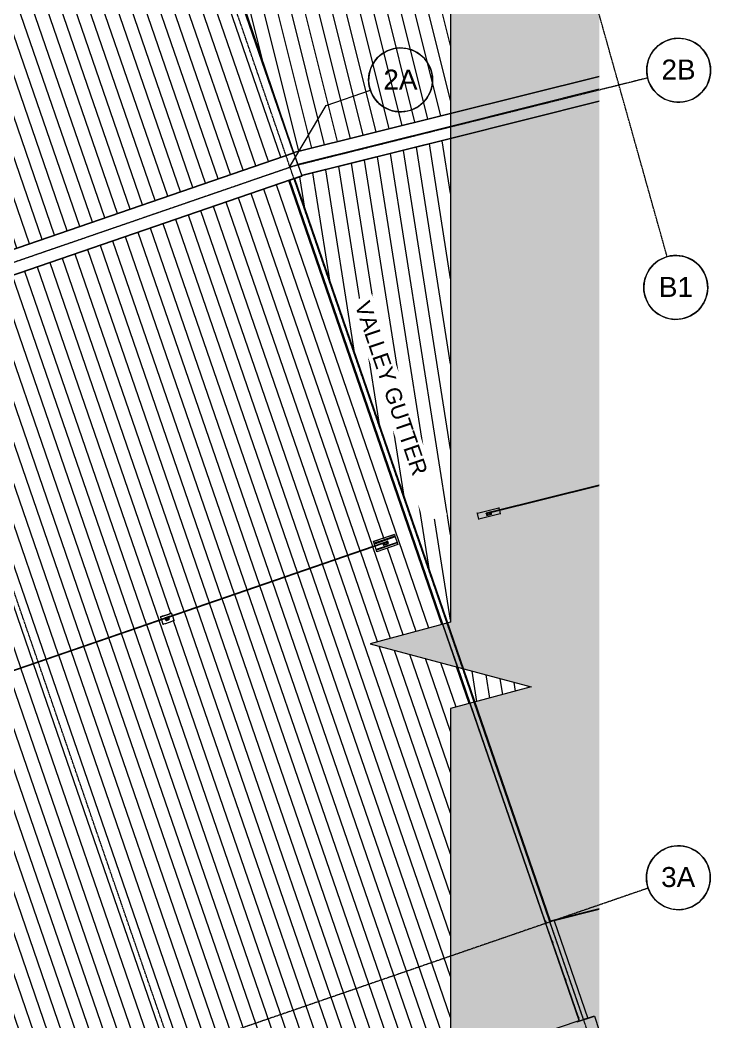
# Model space of a CAD drawing. Header units: millimetres. Extents: x -2478825 to -2336182, y 3945451 to 4053958.
# Drawn here: x -2354326 to -2336819, y 3991203 to 4016303 of the extents above; entities that cross this region are included whole.
import ezdxf

# ---------------------------------------------------------------- set-up
doc = ezdxf.new("R2010")
doc.units = ezdxf.units.MM
doc.linetypes.add('Grid Line', pattern=[21, 12, -3, 3, -3])
for name, color, linetype, lineweight in [('A-DETL', 90, 'Continuous', 18), ('A-DETL-GENF', 92, 'Continuous', 5), ('A-GLAZ-CWMG', 51, 'Continuous', 5), ('A-ROOF', 132, 'Continuous', 5), ('A-ROOF-PATT', 132, 'Continuous', 5), ('A-WALL', 113, 'Continuous', 5), ('G-ANNO-TEXT', 231, 'Continuous', 5), ('Q-SPCQ', 91, 'Continuous', 5), ('S-GRID', 1, 'Continuous', 5), ('S-GRID-IDEN', 1, 'Continuous', 5)]:
    doc.layers.add(name, color=color, linetype=linetype, lineweight=lineweight)
doc.styles.add('Arial', font='arial.ttf', dxfattribs={"height": 500})
doc.styles.add('Arial_1', font='arial.ttf', dxfattribs={"height": 400})

# ---------------------------------------------------------------- blocks, each defined once
blk = doc.blocks.new('Static Line_Sayfa_Metal Deck_Pan Mount - Up to 15 _ pitch - Max 2 Users-1845874-ROOF - Part A')
at = {"layer": 'Q-SPCQ'}
for p, q in [((-2345220, 4003205), (-2350649, 4001334)), ((-2344950, 4003416), (-2345472, 4003236)), ((-2344950, 4003416), (-2345472, 4003236)), ((-2345472, 4003236), (-2345349, 4003279)), ((-2345349, 4003278), (-2345472, 4003236)), ((-2345458, 4003195), (-2345472, 4003236)), ((-2345472, 4003236), (-2345472, 4003236)), ((-2345472, 4003236), (-2345472, 4003236)), ((-2344936, 4003375), (-2345458, 4003195)), ((-2344929, 4003354), (-2345451, 4003174)), ((-2344882, 4003218), (-2345404, 4003038)), ((-2344877, 4003205), (-2345399, 4003025)), ((-2345349, 4003279), (-2345349, 4003278)), ((-2345114, 4003245), (-2345237, 4003202)), ((-2345237, 4003202), (-2345236, 4003200)), ((-2345211, 4003326), (-2345224, 4003321)), ((-2345224, 4003322), (-2345211, 4003326)), ((-2345220, 4003205), (-2345220, 4003205)), ((-2345219, 4003204), (-2345220, 4003205)), ((-2345219, 4003204), (-2345219, 4003205)), ((-2345198, 4003331), (-2345211, 4003326)), ((-2345211, 4003326), (-2345198, 4003331)), ((-2345211, 4003205), (-2345123, 4003240)), ((-2345121, 4003235), (-2345210, 4003200)), ((-2345198, 4003331), (-2345198, 4003331)), ((-2345125, 4003209), (-2345125, 4003209)), ((-2345112, 4003240), (-2345114, 4003245)), ((-2345114, 4003244), (-2345114, 4003245)), ((-2345112, 4003240), (-2345114, 4003244)), ((-2345113, 4003240), (-2345112, 4003240)), ((-2345112, 4003237), (-2345113, 4003240)), ((-2345104, 4003217), (-2345112, 4003237)), ((-2345096, 4003193), (-2345104, 4003217)), ((-2344950, 4003416), (-2345073, 4003374)), ((-2345073, 4003374), (-2344950, 4003416)), ((-2345073, 4003374), (-2345073, 4003374)), ((-2344950, 4003416), (-2344950, 4003416)), ((-2344950, 4003416), (-2344936, 4003375)), ((-2344950, 4003416), (-2344950, 4003416)), ((-2344936, 4003375), (-2344929, 4003354)), ((-2344929, 4003354), (-2344882, 4003218)), ((-2344882, 4003218), (-2344877, 4003205)), ((-2344877, 4003205), (-2344863, 4003164)), ((-2350647, 4001326), (-2345218, 4003197)), ((-2345451, 4003174), (-2345458, 4003195)), ((-2345435, 4003130), (-2345451, 4003174)), ((-2345404, 4003038), (-2345433, 4003124)), ((-2345399, 4003025), (-2345404, 4003038)), ((-2345385, 4002984), (-2345399, 4003025)), ((-2344863, 4003164), (-2345385, 4002984)), ((-2345236, 4003198), (-2345234, 4003193)), ((-2345234, 4003193), (-2345227, 4003174)), ((-2345227, 4003174), (-2345219, 4003151)), ((-2345213, 4003148), (-2345156, 4003167)), ((-2345207, 4003181), (-2345206, 4003181)), ((-2345182, 4003189), (-2345182, 4003190)), ((-2345156, 4003167), (-2345099, 4003187)), ((-2345150, 4003201), (-2345150, 4003200)), ((-2350534, 4001445), (-2350581, 4001429)), ((-2350534, 4001445), (-2350534, 4001445)), ((-2350648, 4001334), (-2438250, 3971170)), ((-2438248, 3971163), (-2350646, 4001327)), ((-2350761, 4001367), (-2350808, 4001350)), ((-2350808, 4001350), (-2350761, 4001367)), ((-2350808, 4001350), (-2350808, 4001350)), ((-2350808, 4001350), (-2350805, 4001341)), ((-2350805, 4001341), (-2350805, 4001341)), ((-2350805, 4001341), (-2350786, 4001286)), ((-2350762, 4001366), (-2350799, 4001354)), ((-2350799, 4001353), (-2350763, 4001366)), ((-2350784, 4001280), (-2350746, 4001171)), ((-2350762, 4001366), (-2350749, 4001366)), ((-2350747, 4001367), (-2350761, 4001367)), ((-2350761, 4001367), (-2350761, 4001367)), ((-2350748, 4001366), (-2350591, 4001420)), ((-2350593, 4001420), (-2350746, 4001367)), ((-2350712, 4001315), (-2350716, 4001312)), ((-2350714, 4001307), (-2350716, 4001312)), ((-2350712, 4001302), (-2350714, 4001307)), ((-2350712, 4001302), (-2350708, 4001303)), ((-2350590, 4001357), (-2350710, 4001316)), ((-2350706, 4001303), (-2350586, 4001345)), ((-2350613, 4001351), (-2350688, 4001324)), ((-2350688, 4001324), (-2350688, 4001324)), ((-2350688, 4001324), (-2350688, 4001323)), ((-2350670, 4001272), (-2350684, 4001312)), ((-2350526, 4001232), (-2350683, 4001178)), ((-2350656, 4001292), (-2350656, 4001292)), ((-2350651, 4001262), (-2350604, 4001279)), ((-2350648, 4001295), (-2350648, 4001294)), ((-2350646, 4001295), (-2350646, 4001294)), ((-2350627, 4001301), (-2350627, 4001301)), ((-2350626, 4001302), (-2350626, 4001302)), ((-2350618, 4001305), (-2350618, 4001305)), ((-2350613, 4001351), (-2350612, 4001350)), ((-2350612, 4001349), (-2350612, 4001350)), ((-2350608, 4001338), (-2350594, 4001298)), ((-2350581, 4001428), (-2350592, 4001420)), ((-2350590, 4001421), (-2350580, 4001429)), ((-2350583, 4001358), (-2350588, 4001357)), ((-2350584, 4001346), (-2350580, 4001348)), ((-2350583, 4001358), (-2350581, 4001353)), ((-2350581, 4001428), (-2350534, 4001445)), ((-2350581, 4001429), (-2350581, 4001428)), ((-2350581, 4001353), (-2350580, 4001348)), ((-2350543, 4001441), (-2350580, 4001429)), ((-2350579, 4001429), (-2350543, 4001441)), ((-2350534, 4001445), (-2350531, 4001435)), ((-2350531, 4001435), (-2350531, 4001435)), ((-2350531, 4001435), (-2350512, 4001381)), ((-2350515, 4001240), (-2350525, 4001232)), ((-2350478, 4001253), (-2350514, 4001241)), ((-2350509, 4001374), (-2350472, 4001266)), ((-2350469, 4001256), (-2350477, 4001253)), ((-2350472, 4001266), (-2350469, 4001256)), ((-2350746, 4001171), (-2350743, 4001162)), ((-2350734, 4001165), (-2350743, 4001162)), ((-2350698, 4001177), (-2350734, 4001165)), ((-2350684, 4001178), (-2350697, 4001177))]:
    blk.add_line(p, q, dxfattribs=at)
at = {"layer": 'Q-SPCQ', "flags": 128}
for points in [[(-2345150, 4003200), (-2345149, 4003200), (-2345149, 4003199), (-2345149, 4003199), (-2345149, 4003198), (-2345148, 4003198), (-2345148, 4003197), (-2345148, 4003197), (-2345148, 4003196), (-2345147, 4003196), (-2345147, 4003196), (-2345147, 4003195), (-2345146, 4003195), (-2345146, 4003195), (-2345145, 4003194), (-2345145, 4003194), (-2345145, 4003194), (-2345144, 4003193), (-2345144, 4003193), (-2345143, 4003193), (-2345143, 4003193), (-2345142, 4003192), (-2345142, 4003192), (-2345141, 4003192), (-2345141, 4003192), (-2345140, 4003192), (-2345140, 4003192), (-2345139, 4003191), (-2345139, 4003191), (-2345138, 4003191), (-2345138, 4003191), (-2345137, 4003191), (-2345137, 4003191), (-2345136, 4003191), (-2345136, 4003191), (-2345135, 4003191), (-2345135, 4003192), (-2345134, 4003192), (-2345134, 4003192), (-2345133, 4003192), (-2345133, 4003192), (-2345132, 4003192), (-2345132, 4003193), (-2345131, 4003193), (-2345131, 4003193), (-2345130, 4003193), (-2345130, 4003194), (-2345129, 4003194), (-2345129, 4003194), (-2345129, 4003195), (-2345128, 4003195), (-2345128, 4003195), (-2345128, 4003196), (-2345127, 4003196), (-2345127, 4003196), (-2345127, 4003197), (-2345126, 4003197), (-2345126, 4003198), (-2345126, 4003198), (-2345126, 4003199), (-2345125, 4003199), (-2345125, 4003200), (-2345125, 4003200), (-2345125, 4003201), (-2345125, 4003201), (-2345125, 4003202), (-2345124, 4003202), (-2345124, 4003203), (-2345124, 4003203), (-2345124, 4003204), (-2345124, 4003204), (-2345124, 4003205), (-2345124, 4003205), (-2345124, 4003206), (-2345124, 4003206), (-2345124, 4003207), (-2345125, 4003207), (-2345125, 4003208), (-2345125, 4003208), (-2345125, 4003209)], [(-2345206, 4003181), (-2345206, 4003180), (-2345206, 4003180), (-2345206, 4003179), (-2345205, 4003179), (-2345205, 4003178), (-2345205, 4003178), (-2345205, 4003177), (-2345204, 4003177), (-2345204, 4003176), (-2345204, 4003176), (-2345203, 4003176), (-2345203, 4003175), (-2345203, 4003175), (-2345202, 4003175), (-2345202, 4003174), (-2345201, 4003174), (-2345201, 4003174), (-2345200, 4003173), (-2345200, 4003173), (-2345200, 4003173), (-2345199, 4003173), (-2345199, 4003173), (-2345198, 4003172), (-2345198, 4003172), (-2345197, 4003172), (-2345197, 4003172), (-2345196, 4003172), (-2345196, 4003172), (-2345195, 4003172), (-2345194, 4003172), (-2345194, 4003172), (-2345193, 4003172), (-2345193, 4003172), (-2345192, 4003172), (-2345192, 4003172), (-2345191, 4003172), (-2345191, 4003172), (-2345190, 4003172), (-2345190, 4003172), (-2345189, 4003173), (-2345189, 4003173), (-2345188, 4003173), (-2345188, 4003173), (-2345188, 4003174), (-2345187, 4003174), (-2345187, 4003174), (-2345186, 4003174), (-2345186, 4003175), (-2345185, 4003175), (-2345185, 4003175), (-2345185, 4003176), (-2345184, 4003176), (-2345184, 4003176), (-2345184, 4003177), (-2345183, 4003177), (-2345183, 4003178), (-2345183, 4003178), (-2345183, 4003179), (-2345182, 4003179), (-2345182, 4003180), (-2345182, 4003180), (-2345182, 4003181), (-2345182, 4003181), (-2345181, 4003182), (-2345181, 4003182), (-2345181, 4003183), (-2345181, 4003183), (-2345181, 4003184), (-2345181, 4003184), (-2345181, 4003185), (-2345181, 4003185), (-2345181, 4003186), (-2345181, 4003186), (-2345181, 4003187), (-2345181, 4003187), (-2345181, 4003188), (-2345181, 4003188), (-2345182, 4003189), (-2345182, 4003189)], [(-2350712, 4001315), (-2350712, 4001315), (-2350711, 4001315), (-2350711, 4001315), (-2350711, 4001315), (-2350710, 4001316), (-2350710, 4001316)], [(-2350706, 4001303), (-2350706, 4001303), (-2350706, 4001303), (-2350707, 4001303), (-2350707, 4001303), (-2350708, 4001303), (-2350708, 4001303)], [(-2350648, 4001294), (-2350648, 4001294), (-2350647, 4001293), (-2350647, 4001293), (-2350647, 4001292), (-2350647, 4001292), (-2350647, 4001292), (-2350646, 4001291), (-2350646, 4001291), (-2350646, 4001290), (-2350645, 4001290), (-2350645, 4001290), (-2350645, 4001289), (-2350644, 4001289), (-2350644, 4001289), (-2350644, 4001288), (-2350643, 4001288), (-2350643, 4001288), (-2350643, 4001288), (-2350642, 4001287), (-2350642, 4001287), (-2350641, 4001287), (-2350641, 4001287), (-2350640, 4001287), (-2350640, 4001287), (-2350639, 4001286), (-2350639, 4001286), (-2350639, 4001286), (-2350638, 4001286), (-2350638, 4001286), (-2350637, 4001286), (-2350637, 4001286), (-2350636, 4001286), (-2350636, 4001286), (-2350635, 4001286), (-2350635, 4001286), (-2350634, 4001286), (-2350634, 4001287), (-2350633, 4001287), (-2350633, 4001287), (-2350633, 4001287)], [(-2350646, 4001294), (-2350646, 4001294), (-2350645, 4001294), (-2350645, 4001293), (-2350645, 4001293), (-2350645, 4001293), (-2350645, 4001292), (-2350645, 4001292), (-2350644, 4001292), (-2350644, 4001291), (-2350644, 4001291), (-2350644, 4001291), (-2350643, 4001291), (-2350643, 4001290), (-2350643, 4001290), (-2350642, 4001290), (-2350642, 4001290), (-2350642, 4001289), (-2350641, 4001289), (-2350641, 4001289), (-2350641, 4001289), (-2350640, 4001289), (-2350640, 4001289), (-2350640, 4001288), (-2350639, 4001288), (-2350639, 4001288), (-2350639, 4001288), (-2350638, 4001288), (-2350638, 4001288), (-2350637, 4001288), (-2350637, 4001288), (-2350637, 4001288), (-2350636, 4001288), (-2350636, 4001288), (-2350635, 4001288), (-2350635, 4001288), (-2350635, 4001288), (-2350634, 4001288), (-2350634, 4001288), (-2350634, 4001288), (-2350633, 4001288)], [(-2350633, 4001287), (-2350632, 4001287), (-2350632, 4001287), (-2350632, 4001287), (-2350631, 4001288), (-2350631, 4001288), (-2350630, 4001288), (-2350630, 4001288), (-2350630, 4001289), (-2350629, 4001289), (-2350629, 4001289), (-2350629, 4001289), (-2350628, 4001290), (-2350628, 4001290), (-2350628, 4001291), (-2350627, 4001291), (-2350627, 4001291), (-2350627, 4001292), (-2350627, 4001292), (-2350626, 4001292), (-2350626, 4001293), (-2350626, 4001293), (-2350626, 4001294), (-2350626, 4001294), (-2350625, 4001295), (-2350625, 4001295), (-2350625, 4001296), (-2350625, 4001296), (-2350625, 4001296), (-2350625, 4001297), (-2350625, 4001297), (-2350625, 4001298), (-2350625, 4001298), (-2350625, 4001299), (-2350625, 4001299), (-2350625, 4001300), (-2350625, 4001300), (-2350625, 4001301), (-2350625, 4001301), (-2350626, 4001302), (-2350626, 4001302)], [(-2350633, 4001288), (-2350633, 4001289), (-2350633, 4001289), (-2350632, 4001289), (-2350632, 4001289), (-2350632, 4001289), (-2350631, 4001289), (-2350631, 4001290), (-2350631, 4001290), (-2350630, 4001290), (-2350630, 4001290), (-2350630, 4001291), (-2350630, 4001291), (-2350629, 4001291), (-2350629, 4001291), (-2350629, 4001292), (-2350629, 4001292), (-2350628, 4001292), (-2350628, 4001293), (-2350628, 4001293), (-2350628, 4001293), (-2350628, 4001294), (-2350628, 4001294), (-2350627, 4001295), (-2350627, 4001295), (-2350627, 4001295), (-2350627, 4001296), (-2350627, 4001296), (-2350627, 4001296), (-2350627, 4001297), (-2350627, 4001297), (-2350627, 4001298), (-2350627, 4001298), (-2350627, 4001298), (-2350627, 4001299), (-2350627, 4001299), (-2350627, 4001300), (-2350627, 4001300), (-2350627, 4001300), (-2350627, 4001301), (-2350627, 4001301)], [(-2350590, 4001357), (-2350590, 4001357), (-2350589, 4001357), (-2350589, 4001357), (-2350588, 4001357), (-2350588, 4001357), (-2350588, 4001357)], [(-2350584, 4001346), (-2350584, 4001345), (-2350584, 4001345), (-2350585, 4001345), (-2350585, 4001345), (-2350585, 4001345), (-2350586, 4001345)]]:
    blk.add_lwpolyline(points, dxfattribs=at)
at = {"layer": 'Q-SPCQ'}
for centre, major_axis, ratio, start_param, end_param in [((-2345219, 4003204), (16.5, 5.7), 0.087156, 3.394665, 5.166175), ((-2345219, 4003204), (7.09, 2.44), 0.087156, 0, 3.141593), ((-2345219, 4003204), (7.09, 2.44), 0.087156, 3.141593, 4.712389), ((-2345219, 4003204), (7.09, 2.44), 0.087156, 4.974188, 6.283185), ((-2345138, 4003205), (12.3, 4.2), 0.996195, 0, 3.141593), ((-2345138, 4003205), (12.3, 4.2), 0.996195, 3.141593, 6.283185), ((-2345131, 4003239), (16.5, 5.7), 0.087156, 5.166175, 6.283185), ((-2345129, 4003234), (16.5, 5.7), 0.087156, 5.166175, 6.283185), ((-2345217, 4003199), (16.5, 5.7), 0.087156, 3.394665, 5.166175), ((-2345217, 4003199), (7.09, 2.44), 0.087156, 3.665191, 4.45059), ((-2345215, 4003152), (4.73, 1.63), 0.996195, 3.141593, 4.712389), ((-2345217, 4003199), (7.09, 2.44), 0.087156, 0.523599, 1.047198), ((-2345217, 4003199), (7.09, 2.44), 0.087156, 5.235988, 5.759587), ((-2345194, 4003186), (12.3, 4.2), 0.996195, 0, 3.141593), ((-2345194, 4003186), (12.3, 4.2), 0.996195, 3.141593, 6.283185), ((-2345101, 4003191), (4.73, 1.63), 0.996195, 4.712389, 6.283185), ((-2350795, 4001344), (9.46, 3.26), 0.996195, 1.570796, 3.141593), ((-2350795, 4001344), (9.46, 3.26), 0.996195, 1.570796, 3.141593), ((-2350763, 4001366), (0.946, 0.326), 0.087156, 0.252159, 1.570796), ((-2350762, 4001366), (0.946, 0.326), 0.087156, 0.252159, 1.570796), ((-2350748, 4001366), (0.946, 0.326), 0.087156, 3.393752, 4.712389), ((-2350747, 4001367), (0.946, 0.326), 0.087156, 4.492616, 4.712389), ((-2350747, 4001367), (0.946, 0.326), 0.087156, 3.393752, 3.833298), ((-2350747, 4001301), (66.2, 22.8), 0.087156, 0.229391, 0.458783), ((-2350656, 4001276), (14.2, 4.9), 0.996195, 3.141593, 4.712389), ((-2350656, 4001277), (14.2, 4.9), 0.996195, 3.403392, 4.147516), ((-2350637, 4001298), (18.8, 6.5), 0.996195, 1.570796, 4.712389), ((-2350637, 4001299), (18.8, 6.5), 0.996195, 1.570796, 3.141593), ((-2350637, 4001298), (11.1, 3.8), 0.996195, 1.570796, 4.712389), ((-2350637, 4001299), (18.8, 6.5), 0.996195, 0, 1.570796), ((-2350637, 4001298), (18.8, 6.5), 0.996195, 4.712389, 7.853982), ((-2350637, 4001298), (11.1, 3.8), 0.996195, 4.712389, 7.853982), ((-2350552, 4001368), (66.2, 22.8), 0.087156, 2.68281, 2.912201), ((-2350608, 4001293), (14.2, 4.9), 0.996195, 4.712389, 6.283185), ((-2350609, 4001293), (14.2, 4.9), 0.996195, 5.565007, 5.954166), ((-2350593, 4001420), (0.946, 0.326), 0.087156, 4.712389, 4.932162), ((-2350593, 4001420), (0.946, 0.326), 0.087156, 5.59148, 6.031026), ((-2350591, 4001420), (0.946, 0.326), 0.087156, 4.712389, 6.031026), ((-2350580, 4001429), (0.946, 0.326), 0.087156, 1.570796, 2.889433), ((-2350579, 4001429), (0.946, 0.326), 0.087156, 1.570796, 2.889433), ((-2350540, 4001432), (9.46, 3.26), 0.996195, 0, 1.570796), ((-2350540, 4001432), (9.46, 3.26), 0.996195, 0.785398, 1.570796), ((-2350526, 4001232), (0.946, 0.326), 0.087156, 4.712389, 6.031026), ((-2350514, 4001241), (0.946, 0.326), 0.087156, 1.570796, 2.889433), ((-2350482, 4001262), (9.46, 3.26), 0.996195, 4.712389, 6.283185), ((-2350482, 4001262), (9.46, 3.26), 0.996195, 4.974188, 6.283185), ((-2350737, 4001174), (9.46, 3.26), 0.996195, 3.141593, 4.712389), ((-2350737, 4001175), (9.46, 3.26), 0.996195, 3.403392, 4.692006), ((-2350698, 4001177), (0.946, 0.326), 0.087156, 0.252159, 1.570796), ((-2350683, 4001178), (0.946, 0.326), 0.087156, 3.393752, 4.712389)]:
    blk.add_ellipse(centre, major_axis=major_axis, ratio=ratio, start_param=start_param, end_param=end_param, dxfattribs=at)
blk = doc.blocks.new('Static Line_Sayfa_Metal Deck_Pan Mount - Up to 15 _ pitch - Max 2 Users-1865617-ROOF - Part A')
at = {"layer": 'Q-SPCQ'}
for p, q in [((-2339817, 4004654), (-2342542, 4003976)), ((-2342539, 4003969), (-2339817, 4004646)), ((-2342867, 4003942), (-2342872, 4003961)), ((-2342331, 4004076), (-2342867, 4003942)), ((-2342526, 4003983), (-2342652, 4003952)), ((-2342642, 4003953), (-2342549, 4003972)), ((-2342548, 4003967), (-2342641, 4003948)), ((-2342525, 4003980), (-2342526, 4003983)), ((-2342519, 4003955), (-2342523, 4003973)), ((-2342336, 4004094), (-2342331, 4004076)), ((-2342331, 4004076), (-2342320, 4004031)), ((-2342318, 4004024), (-2342296, 4003936)), ((-2342832, 4003803), (-2342867, 4003942)), ((-2342296, 4003936), (-2342832, 4003803)), ((-2342829, 4003789), (-2342832, 4003803)), ((-2342652, 4003952), (-2342651, 4003947)), ((-2342652, 4003952), (-2342652, 4003952)), ((-2342651, 4003947), (-2342651, 4003947)), ((-2342650, 4003944), (-2342645, 4003923)), ((-2342645, 4003923), (-2342639, 4003899)), ((-2342633, 4003895), (-2342574, 4003910)), ((-2342623, 4003928), (-2342623, 4003927)), ((-2342598, 4003934), (-2342598, 4003935)), ((-2342574, 4003910), (-2342516, 4003924)), ((-2342565, 4003943), (-2342565, 4003942)), ((-2342540, 4003948), (-2342540, 4003949)), ((-2342513, 4003930), (-2342519, 4003955)), ((-2342513, 4003930), (-2342513, 4003931)), ((-2342296, 4003936), (-2342293, 4003923))]:
    blk.add_line(p, q, dxfattribs=at)
at = {"layer": 'Q-SPCQ', "flags": 128}
for points in [[(-2342623, 4003927), (-2342623, 4003927), (-2342623, 4003926), (-2342623, 4003926), (-2342622, 4003925), (-2342622, 4003925), (-2342622, 4003925), (-2342622, 4003924), (-2342621, 4003924), (-2342621, 4003923), (-2342621, 4003923), (-2342621, 4003922), (-2342620, 4003922), (-2342620, 4003922), (-2342620, 4003921), (-2342619, 4003921), (-2342619, 4003921), (-2342618, 4003920), (-2342618, 4003920), (-2342617, 4003920), (-2342617, 4003919), (-2342617, 4003919), (-2342616, 4003919), (-2342616, 4003919), (-2342615, 4003918), (-2342615, 4003918), (-2342614, 4003918), (-2342614, 4003918), (-2342613, 4003918), (-2342613, 4003918), (-2342612, 4003918), (-2342612, 4003918), (-2342611, 4003918), (-2342611, 4003918), (-2342610, 4003918), (-2342610, 4003918), (-2342609, 4003918), (-2342609, 4003918), (-2342608, 4003918), (-2342608, 4003918), (-2342607, 4003918), (-2342607, 4003918), (-2342606, 4003918), (-2342606, 4003919), (-2342605, 4003919), (-2342605, 4003919), (-2342604, 4003919), (-2342604, 4003920), (-2342603, 4003920), (-2342603, 4003920), (-2342602, 4003920), (-2342602, 4003921), (-2342602, 4003921), (-2342601, 4003922), (-2342601, 4003922), (-2342601, 4003922), (-2342600, 4003923), (-2342600, 4003923), (-2342600, 4003924), (-2342599, 4003924), (-2342599, 4003924), (-2342599, 4003925), (-2342599, 4003925), (-2342598, 4003926), (-2342598, 4003926), (-2342598, 4003927), (-2342598, 4003927), (-2342598, 4003928), (-2342598, 4003928), (-2342598, 4003929), (-2342598, 4003929), (-2342598, 4003930), (-2342598, 4003930), (-2342598, 4003931), (-2342598, 4003931), (-2342598, 4003932), (-2342598, 4003932), (-2342598, 4003933), (-2342598, 4003933), (-2342598, 4003934)], [(-2342565, 4003942), (-2342565, 4003941), (-2342565, 4003941), (-2342564, 4003940), (-2342564, 4003940), (-2342564, 4003940), (-2342564, 4003939), (-2342564, 4003939), (-2342563, 4003938), (-2342563, 4003938), (-2342563, 4003937), (-2342562, 4003937), (-2342562, 4003937), (-2342562, 4003936), (-2342561, 4003936), (-2342561, 4003935), (-2342561, 4003935), (-2342560, 4003935), (-2342560, 4003934), (-2342559, 4003934), (-2342559, 4003934), (-2342558, 4003934), (-2342558, 4003933), (-2342557, 4003933), (-2342557, 4003933), (-2342556, 4003933), (-2342556, 4003933), (-2342555, 4003933), (-2342555, 4003932), (-2342554, 4003932), (-2342554, 4003932), (-2342553, 4003932), (-2342553, 4003932), (-2342552, 4003932), (-2342552, 4003932), (-2342551, 4003932), (-2342551, 4003932), (-2342550, 4003932), (-2342550, 4003932), (-2342549, 4003932), (-2342549, 4003933), (-2342548, 4003933), (-2342548, 4003933), (-2342547, 4003933), (-2342547, 4003933), (-2342546, 4003934), (-2342546, 4003934), (-2342545, 4003934), (-2342545, 4003934), (-2342545, 4003935), (-2342544, 4003935), (-2342544, 4003935), (-2342543, 4003936), (-2342543, 4003936), (-2342543, 4003936), (-2342542, 4003937), (-2342542, 4003937), (-2342542, 4003938), (-2342541, 4003938), (-2342541, 4003938), (-2342541, 4003939), (-2342541, 4003939), (-2342540, 4003940), (-2342540, 4003940), (-2342540, 4003941), (-2342540, 4003941), (-2342540, 4003942), (-2342540, 4003942), (-2342539, 4003943), (-2342539, 4003943), (-2342539, 4003944), (-2342539, 4003944), (-2342539, 4003945), (-2342539, 4003945), (-2342539, 4003946), (-2342539, 4003946), (-2342539, 4003947), (-2342539, 4003947), (-2342540, 4003948), (-2342540, 4003948)]]:
    blk.add_lwpolyline(points, dxfattribs=at)
at = {"layer": 'Q-SPCQ'}
for centre, major_axis, ratio, start_param, end_param in [((-2342553, 4003946), (12.6, 3.1), 0.996195, 0.000019, 3.141593), ((-2342542, 4003975), (17, 4.2), 0.087156, 4.258602, 6.030111), ((-2342542, 4003975), (7.28, 1.81), 0.087156, 0, 3.141591), ((-2342542, 4003975), (7.28, 1.81), 0.087156, 3.141593, 4.188789), ((-2342540, 4003970), (17, 4.2), 0.087156, 4.258602, 6.030111), ((-2342540, 4003970), (7.28, 1.81), 0.087156, 2.094393, 2.879792), ((-2342540, 4003970), (7.28, 1.81), 0.087156, 3.40339, 3.926989), ((-2342542, 4003975), (7.28, 1.81), 0.087156, 4.450588, 5.759585), ((-2342541, 4003972), (-0.97, 3.88), 0.000002, 6.108671, 6.370452), ((-2342541, 4003972), (-0.97, 3.88), 0.000002, 5.323242, 5.846853), ((-2342541, 4003972), (-0.97, 3.88), 0.000002, 0.349116, 1.134464), ((-2342540, 4003970), (7.28, 1.81), 0.087156, 4.974187, 5.759585), ((-2342542, 4003975), (7.28, 1.81), 0.087156, 6.021384, 6.283184), ((-2342635, 4003956), (17, 4.2), 0.087156, 3.141593, 4.258602), ((-2342650, 4003944), (-1.93, 7.76), 0.000002, 5.061454, 6.108652), ((-2342634, 4003951), (17, 4.2), 0.087156, 3.141593, 4.258602), ((-2342650, 4003944), (-0.73, 2.91), 0.000002, 4.799655, 6.370452), ((-2342634, 4003900), (4.85, 1.21), 0.996195, 3.141612, 4.712408), ((-2342611, 4003932), (12.6, 3.1), 0.996195, 0.000019, 3.141593), ((-2342611, 4003932), (12.6, 3.1), 0.996195, 3.141612, 6.283185), ((-2342553, 4003946), (12.6, 3.1), 0.996195, 3.141612, 6.283185), ((-2342517, 4003929), (4.85, 1.21), 0.996195, 4.712408, 6.283185)]:
    blk.add_ellipse(centre, major_axis=major_axis, ratio=ratio, start_param=start_param, end_param=end_param, dxfattribs=at)
blk = doc.blocks.new('Ridge Capping - Ridge Capping-1882401-ROOF - Part A')
at = {"layer": 'A-ROOF'}
for p, q in [((-2339817, 4014892), (-2343541, 4013964)), ((-2339817, 4014884), (-2343541, 4013956)), ((-2343541, 4013648), (-2339817, 4014576)), ((-2339817, 4014267), (-2343541, 4013339)), ((-2339817, 4014259), (-2343541, 4013331)), ((-2343541, 4013964), (-2347470, 4012985)), ((-2343541, 4013956), (-2347467, 4012978)), ((-2347371, 4012693), (-2343541, 4013648)), ((-2343541, 4013339), (-2347273, 4012409)), ((-2343541, 4013331), (-2347271, 4012402)), ((-2347469, 4012977), (-2452645, 3976761)), ((-2347466, 4012969), (-2452642, 3976754)), ((-2347469, 4012977), (-2347466, 4012969)), ((-2347466, 4012969), (-2347369, 4012686)), ((-2452544, 3976471), (-2347369, 4012686)), ((-2347369, 4012686), (-2347271, 4012403)), ((-2347271, 4012403), (-2452447, 3976188)), ((-2347269, 4012396), (-2452444, 3976181)), ((-2347271, 4012403), (-2347269, 4012396))]:
    blk.add_line(p, q, dxfattribs=at)
blk = doc.blocks.new('Roof Gutters2 - Roof Gutters-1883888-ROOF - Part A')
at = {"layer": 'A-ROOF'}
for p, q in [((-2343733, 4001166), (-2347564, 4012294)), ((-2343629, 4001194), (-2347463, 4012328)), ((-2343237, 4000055), (-2343629, 4001194)), ((-2343362, 4000088), (-2343733, 4001166)), ((-2343051, 3999186), (-2343362, 4000088)), ((-2342948, 3999214), (-2343237, 4000055)), ((-2341171, 3993727), (-2343051, 3999186)), ((-2340210, 3991264), (-2342948, 3999214)), ((-2340992, 3993205), (-2341152, 3993670)), ((-2340955, 3993759), (-2340947, 3993735)), ((-2340940, 3993737), (-2340948, 3993761)), ((-2340666, 3992260), (-2340981, 3993176)), ((-2340340, 3991314), (-2340656, 3992231)), ((-2340310, 3991225), (-2340330, 3991285)), ((-2340323, 3991242), (-2340316, 3991222)), ((-2340210, 3991264), (-2340305, 3991226)), ((-2340107, 3991295), (-2340210, 3991264))]:
    blk.add_line(p, q, dxfattribs=at)
blk = doc.blocks.new('Roof Gutters3 - Roof Gutters-1885272-ROOF - Part A')
at = {"layer": 'A-ROOF'}
for p, q in [((-2340381, 3991222), (-2340372, 3991203)), ((-2340369, 3991204), (-2340378, 3991223)), ((-2340372, 3991203), (-2339940, 3991351)), ((-2339943, 3991351), (-2340369, 3991204)), ((-2339940, 3991351), (-2339817, 3990993))]:
    blk.add_line(p, q, dxfattribs=at)
blk = doc.blocks.new('Rectangular Mullion - Mullion_FramedFacade_Danpal_DPAEC50-2879752-ROOF - Part A')
at = {"layer": 'A-GLAZ-CWMG'}
for p, q in [((-24, 36), (-24, 54)), ((-24, 54), (24, 54)), ((24, 54), (24, 46))]:
    blk.add_line(p, q, dxfattribs=at)
blk = doc.blocks.new('Rectangular Mullion - Mullion_FramedFacade_Danpal_DPAEC50-2879753-ROOF - Part A')
at = {"layer": 'A-GLAZ-CWMG'}
for p, q in [((-24, 36), (-24, 54)), ((-24, 54), (24, 54)), ((24, 54), (24, 46))]:
    blk.add_line(p, q, dxfattribs=at)
blk = doc.blocks.new('Rectangular Mullion - Frame_Framed Facade_Danpal_DPANMF BT2-2879768-ROOF - Part A')
at = {"layer": 'A-GLAZ-CWMG'}
for p, q in [((-60, 36), (-60, 57)), ((-60, 57), (0, 57)), ((0, 57), (0, 36))]:
    blk.add_line(p, q, dxfattribs=at)
blk = doc.blocks.new('Rectangular Mullion - Mullion_FramedFacade_Danpal_DPAEC50-2879754-ROOF - Part A')
at = {"layer": 'A-GLAZ-CWMG'}
for p, q in [((-24, 36), (-24, 54)), ((-24, 54), (24, 54)), ((24, 54), (24, 46))]:
    blk.add_line(p, q, dxfattribs=at)
blk = doc.blocks.new('Roofs 1 - Roofs 1-2640243-ROOF - Part A')
at = {"layer": 'A-ROOF'}
blk.add_line((-2340323, 3991242), (-2340316, 3991222), dxfattribs=at)
blk = doc.blocks.new('Grid - A1-203820-ROOF - Part A')
at = {"layer": 'S-GRID-IDEN'}
blk.add_circle((0, 0), 4, dxfattribs=at)
for start, end in [(360, 180), (180, 360)]:
    blk.add_arc((0, 0), 4, start, end, dxfattribs=at)

msp = doc.modelspace()

# ---------------------------------------------------------------- hatches: boundary and pattern name
at = {"layer": 'A-DETL-GENF', "transparency": 33554585}
h = msp.add_hatch(color=7, dxfattribs=at)
h.paths.add_polyline_path([(-2339817, 3945451), (-2339817, 4050268), (-2343541, 4050268), (-2343541, 4001217), (-2345559, 4000677), (-2341524, 3999596), (-2343541, 3999055), (-2343541, 3945451), (-2339902, 3945451)])
h.paths.add_polyline_path([(-2343328, 3967385), (-2343347, 3967388), (-2343365, 3967395), (-2343381, 3967407), (-2343393, 3967423), (-2343396, 3967432), (-2343259, 3967432), (-2343263, 3967423), (-2343275, 3967407), (-2343290, 3967395), (-2343308, 3967388)])
h.paths.add_polyline_path([(-2341225, 3990775), (-2341245, 3990777), (-2341271, 3990788), (-2341280, 3990794), (-2341292, 3990808), (-2341301, 3990826), (-2341305, 3990845), (-2341304, 3990865), (-2341297, 3990883), (-2341286, 3990900), (-2341272, 3990912), (-2341254, 3990921), (-2341235, 3990925), (-2341215, 3990924), (-2341197, 3990917), (-2341181, 3990906), (-2341168, 3990892), (-2341159, 3990874), (-2341155, 3990855), (-2341159, 3990828), (-2341163, 3990817), (-2341174, 3990801), (-2341188, 3990788), (-2341206, 3990779), (-2341219, 3990777)])
at = {"layer": 'A-ROOF-PATT'}
h = msp.add_hatch(dxfattribs=at)
h.set_pattern_fill('FP_3', color=256, style=0, pattern_type=2)
h.set_pattern_definition([(283.994, (-472473.65, -220244.28), (323.116911, 80.526155), [])])
h.paths.add_polyline_path([(-2347470, 4012985), (-2343541, 4013964), (-2343541, 4023277), (-2344887, 4022942), (-2344852, 4022799), (-2344901, 4022788), (-2344913, 4022791), (-2344913, 4022789), (-2344918, 4022787), (-2345075, 4022749), (-2345075, 4022748), (-2345094, 4022739), (-2345133, 4022729), (-2345170, 4022872), (-2345200, 4022864), (-2345216, 4022860), (-2349607, 4021765), (-2349566, 4021602), (-2350102, 4021469), (-2350166, 4021728), (-2349631, 4021861), (-2349608, 4021771), (-2349392, 4021825), (-2349354, 4021835), (-2349269, 4021856), (-2349049, 4021911), (-2349018, 4021918), (-2348950, 4021936), (-2348911, 4021946), (-2348846, 4021961), (-2348674, 4022005), (-2348643, 4022012), (-2348550, 4022035), (-2348505, 4022046), (-2348292, 4022099), (-2347714, 4022245), (-2347681, 4022252), (-2347568, 4022280), (-2347529, 4022290), (-2347507, 4022296), (-2347504, 4022296), (-2347421, 4022317), (-2347343, 4022336), (-2347174, 4022379), (-2347143, 4022386), (-2347034, 4022413), (-2346838, 4022462), (-2346528, 4022540), (-2346253, 4022609), (-2346232, 4022614), (-2346229, 4022614), (-2346117, 4022643), (-2346097, 4022648), (-2345171, 4022881), (-2345181, 4022922), (-2345134, 4022935), (-2345123, 4022940), (-2345122, 4022942), (-2344960, 4022982), (-2344958, 4022982), (-2344943, 4022982), (-2344899, 4022991), (-2344889, 4022950), (-2343541, 4023286), (-2343541, 4032359), (-2353221, 4029947), (-2347478, 4013009)])
h.paths.add_polyline_path([(-2345385, 4022829), (-2345385, 4022829), (-2345372, 4022829)])
h.paths.add_polyline_path([(-2354125, 4031354), (-2354026, 4031388), (-2354083, 4031554), (-2354185, 4031528), (-2354127, 4031359)])
h = msp.add_hatch(dxfattribs=at)
h.set_pattern_fill('FP_2', color=256, style=0, pattern_type=2)
h.set_pattern_definition([(289, (-11344.07, 32944.8), (314.857686, 108.414195), [])])
h.paths.add_polyline_path([(-2452645, 3976761), (-2347469, 4012977), (-2347478, 4013009), (-2353742, 4031486), (-2459017, 3995236), (-2452861, 3977388)])
h.paths.add_polyline_path([(-2449020, 3987609), (-2449020, 3987611), (-2449019, 3987610)])
h.paths.add_polyline_path([(-2446492, 3988481), (-2446491, 3988482), (-2446491, 3988481)])
h.paths.add_polyline_path([(-2355845, 4019694), (-2355845, 4019695), (-2355844, 4019695)])
h.paths.add_polyline_path([(-2353316, 4020564), (-2353315, 4020566), (-2353315, 4020565)])
h.paths.add_polyline_path([(-2450316, 3986980), (-2450402, 3987232), (-2449881, 3987411), (-2449850, 3987324), (-2449703, 3987375), (-2449427, 3987470), (-2449421, 3987473), (-2444766, 3989078), (-2444780, 3989119), (-2444734, 3989135), (-2444723, 3989141), (-2444723, 3989144), (-2444565, 3989198), (-2444565, 3989198), (-2444551, 3989198), (-2444506, 3989213), (-2444491, 3989171), (-2439282, 3990965), (-2439297, 3991007), (-2439250, 3991023), (-2439239, 3991029), (-2439239, 3991032), (-2439082, 3991086), (-2439082, 3991086), (-2439067, 3991086), (-2439022, 3991102), (-2439008, 3991060), (-2433798, 3992853), (-2433813, 3992895), (-2433767, 3992912), (-2433756, 3992918), (-2433756, 3992920), (-2433598, 3992974), (-2433598, 3992974), (-2433584, 3992974), (-2433539, 3992990), (-2433524, 3992948), (-2428315, 3994742), (-2428329, 3994784), (-2428283, 3994800), (-2428272, 3994806), (-2428272, 3994808), (-2428114, 3994862), (-2428114, 3994862), (-2428100, 3994863), (-2428055, 3994878), (-2428041, 3994836), (-2422831, 3996630), (-2422846, 3996672), (-2422800, 3996688), (-2422789, 3996694), (-2422789, 3996696), (-2422631, 3996750), (-2422631, 3996751), (-2422617, 3996751), (-2422572, 3996766), (-2422557, 3996724), (-2417348, 3998518), (-2417362, 3998560), (-2417316, 3998576), (-2417305, 3998582), (-2417305, 3998584), (-2417147, 3998638), (-2417147, 3998639), (-2417133, 3998639), (-2417088, 3998654), (-2417074, 3998612), (-2411864, 4000406), (-2411879, 4000448), (-2411832, 4000464), (-2411822, 4000470), (-2411821, 4000473), (-2411664, 4000527), (-2411664, 4000527), (-2411647, 4000528), (-2411604, 4000543), (-2411590, 4000501), (-2406381, 4002294), (-2406395, 4002336), (-2406349, 4002353), (-2406338, 4002358), (-2406338, 4002361), (-2406180, 4002415), (-2406180, 4002415), (-2406166, 4002415), (-2406121, 4002431), (-2406106, 4002389), (-2400897, 4004183), (-2400912, 4004225), (-2400865, 4004241), (-2400854, 4004247), (-2400854, 4004249), (-2400697, 4004303), (-2400697, 4004303), (-2400682, 4004304), (-2400637, 4004319), (-2400623, 4004277), (-2395413, 4006071), (-2395428, 4006113), (-2395382, 4006129), (-2395371, 4006135), (-2395371, 4006137), (-2395213, 4006191), (-2395213, 4006191), (-2395199, 4006192), (-2395154, 4006207), (-2395139, 4006165), (-2389930, 4007959), (-2389944, 4008001), (-2389898, 4008017), (-2389887, 4008023), (-2389887, 4008025), (-2389729, 4008079), (-2389729, 4008080), (-2389715, 4008080), (-2389670, 4008095), (-2389656, 4008053), (-2384446, 4009847), (-2384461, 4009889), (-2384415, 4009905), (-2384404, 4009911), (-2384404, 4009914), (-2384246, 4009968), (-2384246, 4009968), (-2384232, 4009968), (-2384187, 4009984), (-2384172, 4009942), (-2378963, 4011735), (-2378977, 4011777), (-2378931, 4011794), (-2378920, 4011799), (-2378920, 4011802), (-2378762, 4011856), (-2378762, 4011856), (-2378748, 4011856), (-2378703, 4011872), (-2378689, 4011830), (-2373479, 4013623), (-2373494, 4013665), (-2373447, 4013682), (-2373437, 4013688), (-2373436, 4013690), (-2373279, 4013744), (-2373279, 4013744), (-2373265, 4013745), (-2373219, 4013760), (-2373205, 4013718), (-2367996, 4015512), (-2368010, 4015554), (-2367964, 4015570), (-2367953, 4015576), (-2367953, 4015578), (-2367795, 4015632), (-2367795, 4015632), (-2367781, 4015633), (-2367736, 4015648), (-2367721, 4015606), (-2362512, 4017400), (-2362527, 4017442), (-2362480, 4017458), (-2362469, 4017464), (-2362469, 4017466), (-2362312, 4017520), (-2362312, 4017521), (-2362297, 4017521), (-2362252, 4017536), (-2362238, 4017494), (-2357028, 4019288), (-2357042, 4019330), (-2356997, 4019346), (-2356986, 4019352), (-2356986, 4019355), (-2356828, 4019409), (-2356828, 4019409), (-2356814, 4019409), (-2356769, 4019424), (-2356754, 4019382), (-2351668, 4021133), (-2351698, 4021219), (-2351176, 4021399), (-2351090, 4021147), (-2351612, 4020968), (-2351666, 4021125), (-2352236, 4020928), (-2356752, 4019375), (-2356704, 4019236), (-2356751, 4019220), (-2356764, 4019223), (-2356765, 4019220), (-2356765, 4019219), (-2356922, 4019166), (-2356922, 4019166), (-2356933, 4019157), (-2356978, 4019142), (-2357026, 4019281), (-2362235, 4017487), (-2362187, 4017348), (-2362235, 4017332), (-2362247, 4017334), (-2362248, 4017332), (-2362249, 4017331), (-2362405, 4017278), (-2362405, 4017278), (-2362417, 4017269), (-2362462, 4017253), (-2362509, 4017392), (-2367719, 4015599), (-2367671, 4015460), (-2367719, 4015444), (-2367731, 4015446), (-2367732, 4015443), (-2367733, 4015443), (-2367889, 4015390), (-2367889, 4015389), (-2367900, 4015381), (-2367945, 4015365), (-2367993, 4015504), (-2373202, 4013710), (-2373155, 4013572), (-2373202, 4013556), (-2373215, 4013558), (-2373216, 4013555), (-2373216, 4013555), (-2373372, 4013502), (-2373372, 4013501), (-2373384, 4013493), (-2373429, 4013477), (-2373477, 4013616), (-2378686, 4011822), (-2378638, 4011683), (-2378686, 4011668), (-2378698, 4011670), (-2378699, 4011667), (-2378700, 4011667), (-2378856, 4011613), (-2378856, 4011613), (-2378867, 4011604), (-2378912, 4011589), (-2378960, 4011728), (-2384170, 4009934), (-2384122, 4009795), (-2384169, 4009780), (-2384182, 4009782), (-2384183, 4009779), (-2384183, 4009779), (-2384340, 4009725), (-2384340, 4009725), (-2384351, 4009716), (-2384396, 4009701), (-2384444, 4009840), (-2389653, 4008046), (-2389605, 4007907), (-2389653, 4007891), (-2389665, 4007893), (-2389666, 4007891), (-2389667, 4007890), (-2389823, 4007837), (-2389823, 4007837), (-2389834, 4007828), (-2389879, 4007813), (-2389927, 4007951), (-2395137, 4006158), (-2395089, 4006019), (-2395136, 4006003), (-2395149, 4006005), (-2395150, 4006002), (-2395153, 4006001), (-2395307, 4005949), (-2395307, 4005948), (-2395318, 4005940), (-2395363, 4005924), (-2395411, 4006063), (-2400620, 4004269), (-2400572, 4004131), (-2400620, 4004115), (-2400632, 4004117), (-2400633, 4004114), (-2400634, 4004114), (-2400790, 4004061), (-2400790, 4004060), (-2400802, 4004052), (-2400847, 4004036), (-2400894, 4004175), (-2406104, 4002381), (-2406056, 4002242), (-2406104, 4002227), (-2406116, 4002229), (-2406117, 4002226), (-2406118, 4002226), (-2406274, 4002172), (-2406274, 4002172), (-2406285, 4002163), (-2406330, 4002148), (-2406378, 4002287), (-2411587, 4000493), (-2411540, 4000354), (-2411587, 4000339), (-2411600, 4000341), (-2411601, 4000338), (-2411601, 4000338), (-2411757, 4000284), (-2411757, 4000284), (-2411769, 4000275), (-2411814, 4000260), (-2411862, 4000399), (-2417071, 3998605), (-2417023, 3998466), (-2417071, 3998450), (-2417083, 3998452), (-2417084, 3998450), (-2417085, 3998449), (-2417241, 3998396), (-2417241, 3998396), (-2417252, 3998387), (-2417297, 3998372), (-2417345, 3998510), (-2422555, 3996717), (-2422507, 3996578), (-2422554, 3996562), (-2422567, 3996564), (-2422568, 3996562), (-2422568, 3996561), (-2422725, 3996508), (-2422725, 3996508), (-2422736, 3996499), (-2422781, 3996483), (-2422829, 3996622), (-2428038, 3994828), (-2427990, 3994690), (-2428038, 3994674), (-2428050, 3994676), (-2428051, 3994673), (-2428052, 3994673), (-2428208, 3994620), (-2428208, 3994619), (-2428219, 3994611), (-2428264, 3994595), (-2428312, 3994734), (-2433522, 3992940), (-2433474, 3992801), (-2433521, 3992786), (-2433534, 3992788), (-2433535, 3992785), (-2433535, 3992785), (-2433692, 3992732), (-2433692, 3992731), (-2433703, 3992723), (-2433748, 3992707), (-2433796, 3992846), (-2439005, 3991052), (-2438957, 3990913), (-2439005, 3990898), (-2439017, 3990900), (-2439018, 3990897), (-2439019, 3990897), (-2439175, 3990843), (-2439175, 3990843), (-2439187, 3990834), (-2439232, 3990819), (-2439279, 3990958), (-2444489, 3989164), (-2444441, 3989025), (-2444489, 3989009), (-2444501, 3989012), (-2444502, 3989009), (-2444503, 3989008), (-2444659, 3988955), (-2444659, 3988955), (-2444670, 3988946), (-2444715, 3988931), (-2444765, 3989070), (-2444930, 3989012), (-2449848, 3987316), (-2449794, 3987159), (-2450315, 3986980)])
h.paths.add_polyline_path([(-2448138, 3987908), (-2448127, 3987910), (-2448136, 3987908)])
h.paths.add_polyline_path([(-2445249, 3988903), (-2445238, 3988906), (-2445247, 3988904)])
h.paths.add_polyline_path([(-2354962, 4019992), (-2354952, 4019994), (-2354961, 4019992)])
h.paths.add_polyline_path([(-2352072, 4020986), (-2352062, 4020988), (-2352071, 4020986)])
h = msp.add_hatch(dxfattribs=at)
h.set_pattern_fill('FP_4', color=256, style=0, pattern_type=2)
h.set_pattern_definition([(98.961, (-850854.14, -366201.8), (-328.891297, -52.085544), [])])
h.paths.add_polyline_path([(-2342939, 3999217), (-2341524, 3999596), (-2343226, 4000052), (-2343069, 3999596)])
h.paths.add_polyline_path([(-2343620, 4001196), (-2343541, 4001217), (-2343541, 4013331), (-2347271, 4012402), (-2347269, 4012394), (-2347455, 4012331), (-2343628, 4001217)])
h = msp.add_hatch(dxfattribs=at)
h.set_pattern_fill('FP_1', color=256, style=0, pattern_type=2)
h.set_pattern_definition([(109, (-11202.03, 32533.07), (-314.857686, -108.414195), [])])
h.paths.add_polyline_path([(-2446076, 3957704), (-2397831, 3974316), (-2397038, 3972013), (-2343541, 3990151), (-2343541, 3999055), (-2343058, 3999185), (-2343370, 4000090), (-2345559, 4000677), (-2343740, 4001164), (-2347571, 4012292), (-2347798, 4012213), (-2452444, 3976181), (-2446071, 3957706)])
h.paths.add_polyline_path([(-2347449, 4002429), (-2347449, 4002428), (-2347451, 4002429)])
h.paths.add_polyline_path([(-2348321, 4002129), (-2348327, 4002126), (-2348326, 4002127)])
h.paths.add_polyline_path([(-2440144, 3970512), (-2440152, 3970508), (-2440144, 3970511)])
h.paths.add_polyline_path([(-2440480, 3970396), (-2440480, 3970395), (-2440481, 3970396)])
h.paths.add_polyline_path([(-2441352, 3970096), (-2441357, 3970093), (-2441357, 3970094)])
h.paths.add_polyline_path([(-2443936, 3969051), (-2444022, 3969303), (-2443500, 3969482), (-2443464, 3969377), (-2438387, 3971126), (-2438408, 3971187), (-2438361, 3971203), (-2438349, 3971201), (-2438348, 3971203), (-2438347, 3971204), (-2438191, 3971257), (-2438191, 3971257), (-2438179, 3971266), (-2438134, 3971281), (-2438112, 3971218), (-2432912, 3973009), (-2432933, 3973072), (-2432886, 3973088), (-2432873, 3973086), (-2432873, 3973088), (-2432872, 3973089), (-2432716, 3973142), (-2432716, 3973143), (-2432704, 3973151), (-2432659, 3973167), (-2432637, 3973103), (-2427437, 3974894), (-2427458, 3974957), (-2427411, 3974973), (-2427398, 3974971), (-2427398, 3974974), (-2427397, 3974974), (-2427241, 3975027), (-2427241, 3975028), (-2427229, 3975036), (-2427184, 3975052), (-2427162, 3974988), (-2421962, 3976779), (-2421983, 3976843), (-2421936, 3976858), (-2421923, 3976856), (-2421922, 3976859), (-2421922, 3976859), (-2421766, 3976913), (-2421766, 3976913), (-2421754, 3976922), (-2421709, 3976937), (-2421687, 3976874), (-2416487, 3978664), (-2416508, 3978728), (-2416461, 3978743), (-2416448, 3978741), (-2416447, 3978744), (-2416436, 3978748), (-2416290, 3978798), (-2416291, 3978798), (-2416279, 3978807), (-2416234, 3978822), (-2416212, 3978759), (-2411012, 3980550), (-2411033, 3980613), (-2410986, 3980629), (-2410973, 3980627), (-2410972, 3980629), (-2410972, 3980630), (-2410815, 3980683), (-2410816, 3980683), (-2410804, 3980692), (-2410759, 3980707), (-2410737, 3980644), (-2405536, 3982435), (-2405558, 3982498), (-2405511, 3982514), (-2405498, 3982512), (-2405497, 3982515), (-2405497, 3982515), (-2405340, 3982568), (-2405340, 3982569), (-2405329, 3982577), (-2405284, 3982593), (-2405262, 3982529), (-2400061, 3984320), (-2400083, 3984383), (-2400036, 3984399), (-2400023, 3984397), (-2400022, 3984400), (-2400022, 3984400), (-2399865, 3984453), (-2399865, 3984454), (-2399854, 3984462), (-2399809, 3984478), (-2399787, 3984414), (-2394586, 3986205), (-2394608, 3986269), (-2394561, 3986284), (-2394548, 3986282), (-2394547, 3986285), (-2394547, 3986285), (-2394390, 3986339), (-2394390, 3986339), (-2394379, 3986348), (-2394334, 3986363), (-2394312, 3986300), (-2389111, 3988090), (-2389133, 3988154), (-2389086, 3988169), (-2389073, 3988167), (-2389072, 3988170), (-2389072, 3988170), (-2388915, 3988224), (-2388915, 3988224), (-2388904, 3988233), (-2388859, 3988248), (-2388837, 3988185), (-2383636, 3989976), (-2383658, 3990039), (-2383611, 3990055), (-2383598, 3990053), (-2383597, 3990055), (-2383597, 3990056), (-2383440, 3990109), (-2383440, 3990109), (-2383429, 3990118), (-2383384, 3990133), (-2383362, 3990070), (-2378161, 3991861), (-2378183, 3991924), (-2378136, 3991940), (-2378123, 3991938), (-2378122, 3991941), (-2378122, 3991941), (-2377965, 3991994), (-2377965, 3991995), (-2377954, 3992003), (-2377909, 3992019), (-2377887, 3991955), (-2372686, 3993746), (-2372708, 3993809), (-2372661, 3993825), (-2372648, 3993823), (-2372647, 3993826), (-2372647, 3993826), (-2372490, 3993879), (-2372490, 3993880), (-2372479, 3993888), (-2372434, 3993904), (-2372412, 3993840), (-2367211, 3995631), (-2367233, 3995695), (-2367186, 3995710), (-2367173, 3995708), (-2367172, 3995711), (-2367172, 3995711), (-2367015, 3995765), (-2367015, 3995765), (-2367004, 3995774), (-2366959, 3995789), (-2366937, 3995726), (-2361736, 3997516), (-2361758, 3997580), (-2361711, 3997595), (-2361698, 3997593), (-2361697, 3997596), (-2361697, 3997596), (-2361540, 3997650), (-2361540, 3997650), (-2361529, 3997659), (-2361484, 3997674), (-2361462, 3997611), (-2356261, 3999402), (-2356283, 3999465), (-2356236, 3999481), (-2356223, 3999479), (-2356222, 3999481), (-2356222, 3999482), (-2356065, 3999535), (-2356065, 3999535), (-2356054, 3999544), (-2356009, 3999559), (-2355987, 3999496), (-2350786, 4001287), (-2350808, 4001350), (-2350761, 4001366), (-2350748, 4001364), (-2350747, 4001367), (-2350746, 4001367), (-2350590, 4001420), (-2350590, 4001421), (-2350579, 4001429), (-2350534, 4001445), (-2350512, 4001381), (-2345436, 4003132), (-2345472, 4003236), (-2344950, 4003416), (-2344863, 4003164), (-2345385, 4002985), (-2345433, 4003124), (-2346492, 4002759), (-2346499, 4002756), (-2350509, 4001373), (-2350469, 4001256), (-2350515, 4001240), (-2350526, 4001234), (-2350526, 4001232), (-2350684, 4001178), (-2350684, 4001178), (-2350698, 4001177), (-2350743, 4001162), (-2350784, 4001279), (-2355984, 3999488), (-2355944, 3999371), (-2355990, 3999355), (-2356001, 3999349), (-2356001, 3999347), (-2356159, 3999293), (-2356159, 3999292), (-2356173, 3999292), (-2356218, 3999277), (-2356259, 3999394), (-2361459, 3997603), (-2361419, 3997486), (-2361465, 3997470), (-2361476, 3997464), (-2361476, 3997461), (-2361634, 3997407), (-2361634, 3997407), (-2361648, 3997407), (-2361693, 3997391), (-2361734, 3997509), (-2366935, 3995718), (-2366894, 3995601), (-2366940, 3995584), (-2366951, 3995579), (-2366951, 3995576), (-2367109, 3995522), (-2367109, 3995522), (-2367123, 3995522), (-2367168, 3995506), (-2367209, 3995624), (-2372410, 3993833), (-2372369, 3993715), (-2372415, 3993699), (-2372426, 3993693), (-2372426, 3993691), (-2372584, 3993637), (-2372584, 3993637), (-2372598, 3993636), (-2372643, 3993621), (-2372684, 3993738), (-2377885, 3991948), (-2377844, 3991830), (-2377890, 3991814), (-2377901, 3991808), (-2377901, 3991806), (-2378059, 3991752), (-2378059, 3991752), (-2378073, 3991751), (-2378118, 3991736), (-2378159, 3991853), (-2383360, 3990062), (-2383319, 3989945), (-2383365, 3989929), (-2383376, 3989923), (-2383376, 3989921), (-2383534, 3989867), (-2383534, 3989866), (-2383548, 3989866), (-2383593, 3989851), (-2383634, 3989968), (-2388835, 3988177), (-2388794, 3988060), (-2388840, 3988044), (-2388851, 3988038), (-2388851, 3988035), (-2389009, 3987981), (-2389009, 3987981), (-2389023, 3987981), (-2389068, 3987965), (-2389109, 3988083), (-2394310, 3986292), (-2394269, 3986175), (-2394315, 3986158), (-2394326, 3986153), (-2394326, 3986150), (-2394484, 3986096), (-2394484, 3986096), (-2394498, 3986096), (-2394543, 3986080), (-2394584, 3986198), (-2399785, 3984407), (-2399744, 3984289), (-2399790, 3984273), (-2399801, 3984267), (-2399801, 3984265), (-2399959, 3984211), (-2399959, 3984211), (-2399973, 3984210), (-2400018, 3984195), (-2400059, 3984312), (-2405260, 3982522), (-2405219, 3982404), (-2405265, 3982388), (-2405276, 3982382), (-2405277, 3982380), (-2405434, 3982326), (-2405434, 3982326), (-2405448, 3982325), (-2405493, 3982310), (-2405534, 3982427), (-2410735, 3980636), (-2410694, 3980519), (-2410740, 3980503), (-2410751, 3980497), (-2410752, 3980495), (-2410909, 3980441), (-2410909, 3980440), (-2410923, 3980440), (-2410969, 3980425), (-2411009, 3980542), (-2416210, 3978751), (-2416169, 3978634), (-2416218, 3978616), (-2416226, 3978612), (-2416227, 3978609), (-2416384, 3978555), (-2416384, 3978555), (-2416398, 3978555), (-2416444, 3978539), (-2416484, 3978657), (-2421685, 3976866), (-2421644, 3976749), (-2421691, 3976732), (-2421701, 3976727), (-2421702, 3976724), (-2421859, 3976670), (-2421859, 3976670), (-2421873, 3976670), (-2421919, 3976654), (-2421959, 3976772), (-2427160, 3974981), (-2427119, 3974863), (-2427166, 3974847), (-2427176, 3974841), (-2427177, 3974839), (-2427334, 3974785), (-2427334, 3974785), (-2427348, 3974784), (-2427394, 3974769), (-2427434, 3974886), (-2432635, 3973096), (-2432594, 3972978), (-2432641, 3972962), (-2432651, 3972956), (-2432652, 3972954), (-2432809, 3972900), (-2432809, 3972900), (-2432823, 3972899), (-2432869, 3972884), (-2432909, 3973001), (-2438110, 3971210), (-2438069, 3971093), (-2438116, 3971077), (-2438126, 3971071), (-2438127, 3971069), (-2438284, 3971015), (-2438284, 3971014), (-2438298, 3971014), (-2438344, 3970999), (-2438386, 3971116), (-2438470, 3971087), (-2438550, 3971060), (-2438555, 3971057), (-2443461, 3969368), (-2443414, 3969230), (-2443935, 3969051)])
h.paths.add_polyline_path([(-2441577, 3970017), (-2441558, 3970025), (-2441567, 3970021), (-2441577, 3970018)])
h.paths.add_polyline_path([(-2441243, 3970134), (-2441233, 3970137), (-2441242, 3970134)])
h.paths.add_polyline_path([(-2438692, 3971010), (-2438673, 3971017), (-2438682, 3971014), (-2438691, 3971010)])
h.paths.add_polyline_path([(-2348547, 4002050), (-2348527, 4002057), (-2348536, 4002054), (-2348546, 4002050)])
h.paths.add_polyline_path([(-2348213, 4002167), (-2348202, 4002169), (-2348212, 4002167)])
h.paths.add_polyline_path([(-2347133, 4002539), (-2347119, 4002543), (-2347129, 4002540)])
h.paths.add_polyline_path([(-2345662, 4003044), (-2345643, 4003051), (-2345652, 4003048), (-2345661, 4003045)])

# ---------------------------------------------------------------- linework, layer by layer
at = {"layer": 'A-DETL', "lineweight": 15}
for p, q in [((-2343541, 4050268), (-2343541, 4001217)), ((-2343541, 4001217), (-2345559, 4000677)), ((-2345559, 4000677), (-2341524, 3999596)), ((-2341524, 3999596), (-2343541, 3999055)), ((-2343541, 3999055), (-2343541, 3945451))]:
    msp.add_line(p, q, dxfattribs=at)
at = {"layer": 'A-ROOF'}
for p, q in [((-2347369, 4012686), (-2353742, 4031486)), ((-2347571, 4012292), (-2347269, 4012394)), ((-2340323, 3991242), (-2347571, 4012292)), ((-2347455, 4012331), (-2341051, 3993735)), ((-2341051, 3993735), (-2339817, 3994043)), ((-2339817, 3994017), (-2340947, 3993735)), ((-2340947, 3993735), (-2340107, 3991294)), ((-2343541, 3990151), (-2340323, 3991242))]:
    msp.add_line(p, q, dxfattribs=at)
at = {"layer": 'A-WALL'}
for p, q in [((-2340369, 3991204), (-2340376, 3991224)), ((-2340338, 3991237), (-2340331, 3991217))]:
    msp.add_line(p, q, dxfattribs=at)
at = {"layer": 'S-GRID', "linetype": 'Grid Line'}
for p, q in [((-2338117, 4010375), (-2349848, 4052202)), ((-2338031, 3984938), (-2359990, 4048709)), ((-2342616, 3967536), (-2369445, 4045453)), ((-2338605, 4014852), (-2347563, 4012620)), ((-2473696, 3969187), (-2347573, 4012616)), ((-2338592, 3994556), (-2467185, 3950277))]:
    msp.add_line(p, q, dxfattribs=at)
at = {"layer": 'S-GRID'}
for p, q in [((-2346655, 4014164), (-2345551, 4014544)), ((-2347573, 4012616), (-2346655, 4014164))]:
    msp.add_line(p, q, dxfattribs=at)

# ---------------------------------------------------------------- block references
at = {"layer": 'A-GLAZ-CWMG', "extrusion": (0, 0, -1), "rotation": 70.9995928797833}
for name, p in [('Rectangular Mullion - Frame_Framed Facade_Danpal_DPANMF BT2-2879768-ROOF - Part A', (2341212, 3993713)), ('Rectangular Mullion - Mullion_FramedFacade_Danpal_DPAEC50-2879753-ROOF - Part A', (2341030, 3993185)), ('Rectangular Mullion - Mullion_FramedFacade_Danpal_DPAEC50-2879754-ROOF - Part A', (2340704, 3992240)), ('Rectangular Mullion - Mullion_FramedFacade_Danpal_DPAEC50-2879752-ROOF - Part A', (2340379, 3991294))]:
    msp.add_blockref(name, p, dxfattribs=at)
at = {"layer": 'A-ROOF'}
for name in ['Roof Gutters3 - Roof Gutters-1885272-ROOF - Part A', 'Ridge Capping - Ridge Capping-1882401-ROOF - Part A', 'Roof Gutters2 - Roof Gutters-1883888-ROOF - Part A', 'Roofs 1 - Roofs 1-2640243-ROOF - Part A']:
    msp.add_blockref(name, (0, 0), dxfattribs=at)
at = {"layer": 'Q-SPCQ'}
for name in ['Static Line_Sayfa_Metal Deck_Pan Mount - Up to 15 _ pitch - Max 2 Users-1865617-ROOF - Part A', 'Static Line_Sayfa_Metal Deck_Pan Mount - Up to 15 _ pitch - Max 2 Users-1845874-ROOF - Part A']:
    msp.add_blockref(name, (0, 0), dxfattribs=at)
at = {"layer": 'S-GRID-IDEN', "xscale": 199.9999999999999, "yscale": 199.9999999999999, "zscale": 199.9999999999999}
for p, rotation in [((-2337829, 4015045), 103.9934690902103), ((-2344794, 4014804), 289.0004071202151), ((-2337901, 4009604), 15.66740712021525), ((-2337836, 3994816), 109.0004071202155)]:
    msp.add_blockref('Grid - A1-203820-ROOF - Part A', p, dxfattribs=dict(at, rotation=rotation))

# ---------------------------------------------------------------- texts
at = {"layer": 'S-GRID-IDEN', "char_height": 500, "width": 1026.16, "attachment_point": 1, "style": 'Arial'}
for s, insert in [('2B', (-2338259, 4015313)), ('2A', (-2345224, 4015061)), ('B1', (-2338325, 4009867)), ('3A', (-2338267, 3995084))]:
    msp.add_mtext(s, dxfattribs=dict(at, insert=insert))

# ---------------------------------------------------------------- next in the draw order: texts
at = {"layer": 'G-ANNO-TEXT', "color": 7, "insert": (-2345569, 4009304), "char_height": 400, "width": 5627.85, "attachment_point": 1, "rotation": 288.7494, "style": 'Arial_1', "bg_fill": 3, "box_fill_scale": 1.25, "bg_fill_color": 256, "bg_fill_true_color": 13158600, "bg_fill_transparency": 0}
msp.add_mtext('VALLEY GUTTER', dxfattribs=at)

doc.saveas('drawing.dxf')
